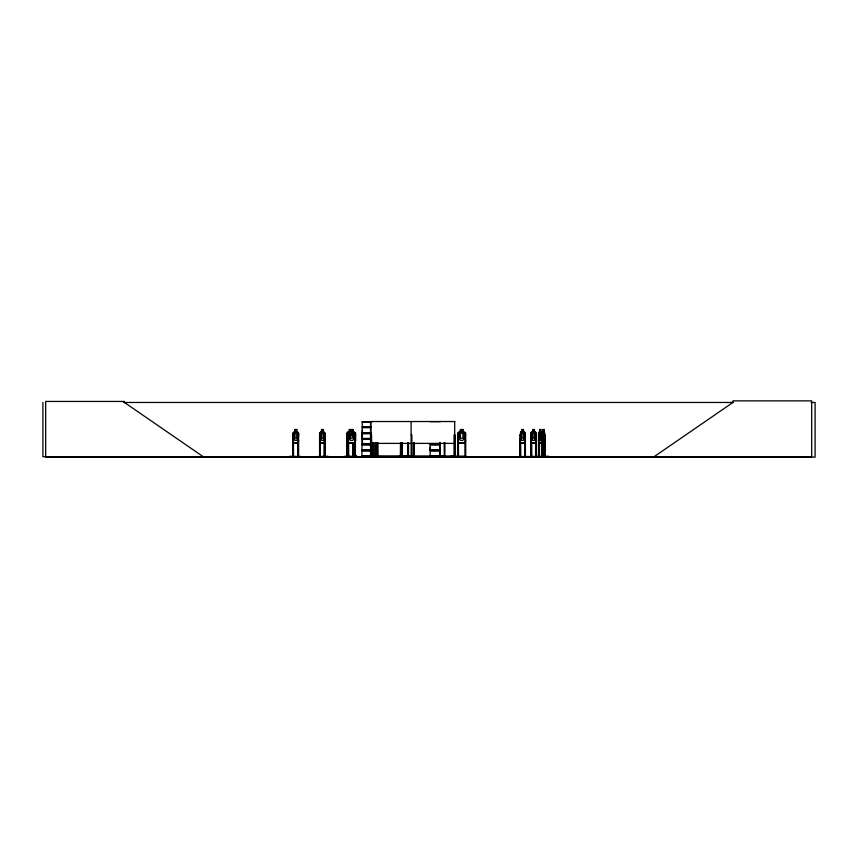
<?xml version="1.0" encoding="UTF-8"?>
<svg xmlns="http://www.w3.org/2000/svg" width="858" height="858" viewBox="0 0 858 858"><rect width="100%" height="100%" fill="white"/><g stroke="black" fill="none" stroke-linecap="round" stroke-linejoin="round"><path stroke-width="1.29" d="M370.967 432.711L362.237 432.711L362.248 430.201M440.379 449.914L430.148 449.914L430.158 447.404M450.74 456.263L464.843 456.102M542.385 440.39L542.546 443.06L544.465 443.06L544.626 440.379M544.465 443.06L544.733 440.39M538.459 456.66L538.534 433.172L539.703 432.218M541.387 443.06L541.891 440.39L541.441 443.06L538.856 443.06M542.256 456.66L542.631 432.218M540.862 432.218L538.878 443.06L538.567 440.379L538.985 442.975L541.495 442.975M321.621 432.218L320.366 432.218L319.809 433.172L320.345 443.06L324.496 443.06L325.096 433.161L323.284 432.218M324.496 443.06L325.096 440.39M523.401 432.218L524.603 432.218L525.214 433.161L524.549 443.06L520.474 443.06L519.937 440.39M535.51 443.06L536.164 440.39M293.018 440.39L293.608 443.06L298.058 443.06L298.638 433.161L297.973 432.218L296.75 432.218M298.058 443.06L298.702 440.39M443.425 456.606L431.885 456.563L444.112 456.102M316.441 456.606L328.078 456.263M289.811 456.263L301.49 456.563M367.91 456.606L380.416 456.606M373.509 456.617L373.509 442.707M349.292 429.611L352.917 429.611L352.917 432.303L354.193 433.204L354.193 438.224L352.917 440.379L350.514 440.379L349.238 438.224L349.217 429.526L353.003 429.526L353.003 432.218L354.654 432.218L355.566 433.161L355.566 440.39L354.601 442.975L347.672 442.975M354.654 443.06L355.566 440.39M465.712 440.39L464.789 443.06L458.526 443.06L457.7 440.39M344.68 456.263L356.789 456.263L351.898 456.617M538.567 433.215L538.963 432.218M370.023 455.877L370.109 456.671L370.441 455.877M410.982 456.563L411.003 455.877M436.786 456.263L436.915 455.877M320.431 432.218L319.873 433.215L319.787 456.671M520.72 455.877L519.916 455.877L519.916 456.671L520.559 432.218M531.51 432.218L530.952 433.215L531.542 432.303M539.661 432.303L539.189 456.671M293.243 434.813L293.125 456.671L293.018 433.172L293.651 432.303L298.005 432.303M347.029 433.215L347.715 432.303M347.898 456.671L347.844 433.172L348.68 432.218M347.865 433.172L348.723 432.303M361.904 456.671L362.033 433.172L362.891 432.218M348.187 433.204L349.345 432.303M349.238 433.204L350.514 432.303L350.493 429.611M654.161 456.671L732.925 402.466L732.925 400.868L811.679 400.868L811.679 456.671L42.9 456.671L42.9 402.466M123.423 402.466L733.333 402.466M811.078 402.466L815.1 402.466L815.1 457.132L45.667 457.132L45.667 401.437L124.431 401.437L124.431 402.466L203.185 456.671M454.826 421.525L370.527 421.525L370.549 456.628M362.226 421.643L372.479 421.643M430.148 421.643L440.39 421.643M370.978 421.836L362.226 421.825L362.248 426.683L370.967 426.683M362.248 422.136L370.956 422.136M362.162 427.037L371.021 427.037M362.162 427.348L371.021 427.348M370.967 427.692L362.237 427.692L362.237 432.711M296.814 429.526L294.852 429.526L294.852 432.218M534.437 429.526L532.625 429.526L532.689 432.303L531.821 433.204L531.821 438.224L532.689 440.379L534.309 440.379L535.178 438.224L534.362 429.526L534.437 432.218L535.553 432.218M540.797 429.526L539.628 429.526L539.746 432.303M542.717 438.224L543.114 440.379L543.843 440.379L543.951 429.526L543.082 429.526L542.717 433.204L542.749 456.671L542.857 442.524M294.916 429.611L296.75 429.611M321.611 429.611L323.294 429.611M462.955 429.611L460.456 429.611L460.456 432.303L459.116 433.204L459.116 438.224L460.456 440.379L462.945 440.379L464.275 438.224L464.275 433.204L462.945 432.303L463.041 429.526L460.36 429.526L460.36 432.218L458.547 432.218L457.7 433.172L457.582 456.671M521.728 429.611L523.412 429.611M532.689 429.611L534.373 429.611M539.661 429.611L540.765 429.611M543.114 429.611L543.929 429.611M294.916 432.218L293.565 432.218L293.018 433.172M463.03 432.218L464.768 432.218L465.712 433.161L465.712 456.671M520.484 432.218L521.739 432.218M531.445 432.218L532.7 432.218M540.722 432.218L541.859 433.204L541.784 456.671M542.546 432.218L543.168 432.218M543.865 432.218L544.712 433.204L544.744 456.671M320.388 432.303L324.453 432.303L325.032 433.204L325.021 456.671M347.672 432.303L354.622 432.303M458.59 432.303L464.736 432.303M520.516 432.303L524.57 432.303M531.467 432.303L535.531 432.303M538.899 432.303L541.495 432.303M542.567 432.303L544.444 432.303L544.626 433.204M362.162 433.065L371.021 433.065M541.891 433.161L541.377 432.218M362.162 433.376L371.021 433.376M362.237 433.73L370.967 433.73M347.865 434.459L355.566 434.459M298.573 434.813L297.855 434.813L297.79 456.671M324.27 434.813L324.968 434.813M355.448 434.813L354.654 434.813L354.654 456.671L354.569 455.877L355.523 455.877L355.523 456.671M361.99 434.813L362.73 434.813M370.527 434.813L371.568 434.813L371.621 456.671M411.089 434.813L411.84 434.813L411.915 456.671M457.657 434.813L458.429 434.813L458.483 456.671M465.658 434.813L464.886 434.813L464.972 456.671M519.969 434.813L520.667 434.813M530.93 434.813L531.628 434.813M538.599 434.813L539.156 434.813M347.865 435.714L355.566 435.714M362.248 438.438L370.956 438.438M370.978 438.577L362.151 438.738L370.978 438.835M362.226 439.039L370.978 439.039M362.248 439.339L370.956 439.339M319.809 440.39L320.42 443.06M535.574 443.06L531.424 443.06L530.963 440.39M293.586 442.975L298.005 442.975M320.388 442.975L324.453 442.975M458.59 442.975L464.736 442.975M520.516 442.975L524.57 442.975M531.467 442.975L535.531 442.975M542.567 442.975L544.444 442.975M354.686 443.06L347.619 443.06L346.9 440.39M370.527 443.393L454.826 443.393M362.237 443.876L372.469 443.876M430.148 443.876L440.379 443.876M362.162 444.229L372.533 444.229M430.083 444.229L440.454 444.229M362.162 444.541L372.533 444.541M430.083 444.541L440.454 444.541M362.237 444.894L372.469 444.894M440.379 444.894L430.148 444.894L430.148 449.914M362.237 449.914L372.469 449.914M362.162 450.268L372.533 450.268M430.083 450.268L440.454 450.268M362.162 450.579L372.533 450.579M430.083 450.579L440.454 450.579M362.237 450.922L372.469 450.922M440.379 450.922L430.148 450.922L430.148 455.77L440.39 455.78M362.248 455.641L372.458 455.641M430.158 455.641L440.369 455.641M372.479 455.77L362.215 455.973M292.642 455.877L293.511 455.877M297.78 455.877L298.648 455.877L298.638 456.671M324.217 455.877L325.032 455.877M346.729 455.877L348.584 455.877M353.013 455.877L353.946 455.877M361.904 455.877L455.469 455.995L455.469 456.671L455.244 455.995M457.582 455.877L458.515 455.877M465.744 455.877L464.8 455.877L464.843 456.671M524.624 455.877L525.428 455.877M530.877 455.877L531.681 455.877M535.574 455.877L536.389 455.877L536.389 456.671L536.325 434.813L535.639 434.813L535.574 456.671M538.524 455.877L539.221 455.877M542.921 455.877L541.495 455.877L541.527 456.671M544.433 455.877L545.034 455.877M362.816 456.102L381.209 456.671M399.013 456.671L407.668 456.102M548.809 456.263L516.891 456.671M356.789 456.263L351.801 456.671M431.885 456.263L443.382 456.671M399.088 456.617L404.922 456.617L399.024 456.22M445.098 456.606L445.023 455.877M414.478 456.617L414.339 455.877M408.698 456.617L408.58 455.877M466.377 456.617L465.304 456.617M375.396 456.617L375.375 442.707M353.035 432.218L353.893 433.161M535.489 432.218L536.164 433.161L536.111 456.671M535.467 432.303L536.046 433.204M362.591 442.17L362.13 433.215M539.114 438.224L539.661 440.379L540.679 440.379L541.226 438.224L540.722 429.526M437.012 456.628L437.001 455.877M530.952 440.379L531.499 443.06M520.055 440.379L520.538 443.06M542.331 440.379L542.631 443.06M371.439 456.563L371.546 455.877M544.98 456.671L544.98 434.813L544.465 456.671M544.83 455.877L544.873 456.671M543.865 429.526L543.843 432.303M543.168 429.526L543.2 432.303M542.588 434.813L542.61 456.671M542.159 456.671L542.117 434.813L541.559 434.813L541.559 456.671M541.934 455.877L541.934 456.671M538.899 434.813L538.931 456.671M538.856 434.813L538.824 456.671M535.853 434.813L535.939 456.671M535.8 455.877L535.8 456.671M531.628 442.524L531.681 456.671M531.402 434.813L531.467 456.671M531.284 455.877L531.263 456.671M531.145 456.671L531.016 433.215L530.92 456.671M525.428 456.671L525.375 434.813L524.678 434.813L524.624 456.671M525.139 433.161L525.15 456.671M525.01 455.877L524.978 456.671M524.892 434.813L524.839 456.671M521.739 429.526L520.86 438.224L521.728 440.379L523.348 440.379L524.217 438.224L523.477 429.526L521.675 429.526L521.675 432.218M520.667 442.524L520.72 456.671M520.506 455.877L520.506 456.671M520.452 434.813L520.356 456.671L520.184 434.813M465.529 455.877L465.529 456.671M458.397 434.813L458.301 456.671M457.797 433.215L457.786 440.379M457.743 455.877L457.797 456.671M455.072 455.877L455.062 456.671L454.987 434.813L454.086 434.813L454 456.671M454.697 421.525L454.697 456.671M454.654 455.877L454.611 456.671M454.172 455.877L454.172 456.671M453.871 455.995L453.946 456.671M444.937 442.524L444.852 456.671M444.197 442.524L444.283 456.671M444.112 455.877L444.112 456.671M440.133 442.524L440.133 456.671M439.897 442.524L439.95 456.671M439.693 455.877L439.779 456.671M439.639 456.102L439.639 456.671M439.446 455.877L439.414 456.671M437.741 456.102L437.741 456.671L437.569 455.877M435.843 455.877L435.885 456.671M435.607 455.877L435.66 456.671M435.489 455.877L435.521 456.671M435.349 455.877L435.349 456.671M435.188 455.877L435.178 456.671M414.264 442.707L414.264 456.671M413.61 455.877L413.599 456.671M413.513 442.707L413.438 456.671M411.743 455.877L411.754 456.671M411.089 421.525L411.186 456.671M408.494 442.524L408.494 456.671M407.754 442.524L407.668 456.671M404.268 455.995L404.268 456.671M402.981 455.995L402.981 456.671M401.973 442.707L401.973 456.671M401.769 442.707L401.823 456.671M401.673 455.877L401.641 456.671M401.447 442.707L401.447 456.671M401.244 442.707L401.297 456.671L401.212 442.524M400.557 455.877L400.557 456.671M400.471 442.524L400.386 456.671M380.362 456.671L367.964 456.671M377.81 455.877L377.842 456.671L377.745 442.524M377.563 442.524L377.563 456.671M377.445 455.877L377.305 456.671M377.188 442.524L377.112 456.671M376.994 442.524L376.93 456.671M375.707 455.877L375.74 456.671M375.622 442.707L375.611 456.671M375.257 455.877L375.236 456.671M373.788 442.707L373.863 456.671M372.168 442.524L372.243 456.671M371.986 442.524L372.05 456.671M371.9 455.877L371.868 456.671M371.364 434.813L371.353 456.671M371.042 434.813L371.182 456.671M370.838 421.525L370.988 456.671M370.785 455.877L370.838 456.671M369.937 455.877L369.937 456.671M369.283 455.877L369.283 456.671M369.197 455.877L369.197 456.671M362.816 456.671L362.816 455.877L362.644 456.671M355.448 433.204L355.362 456.671M355.244 455.877L355.266 456.671M354.847 455.877L354.837 456.671M353.871 442.524L353.946 456.671M353.732 442.524L353.818 456.671M353.635 455.877L353.614 456.671M353.324 455.877L353.346 456.671M353.228 442.524L353.164 456.671M353.088 442.524L353.013 456.671M350.943 430.062L350.943 430.963L352.488 430.963L352.488 430.062L349.721 430.062L349.721 430.963M350.407 429.526L350.429 432.218L347.64 432.218L346.9 433.172L346.943 456.671M348.423 434.813L348.541 456.617L348.509 434.813L346.804 434.813L346.804 456.671M348.316 455.877L348.316 456.671M347.715 434.813L347.662 456.671M347.436 434.813L347.511 456.671M347.34 455.877L347.318 456.671M324.742 441.237L324.742 456.671L324.571 455.877M324.485 434.813L324.431 456.671M324.27 441.237L324.217 456.671M323.284 429.526L323.23 432.303M320.313 456.671L320.259 434.813L319.562 434.813L319.584 456.671M320.098 456.671L320.238 455.877L319.508 455.877L319.508 456.671M320.045 442.524L319.927 456.671M298.573 433.204L298.552 456.671M298.38 434.813L298.434 456.671M298.176 455.877L298.144 456.671M298.058 434.813L297.994 456.671M296.75 429.526L296.686 432.303L297.694 433.204L297.694 438.224L296.75 440.379L294.98 440.379L294.037 438.224L294.916 429.526M293.5 456.671L293.447 434.813L292.717 434.813L292.717 456.671M293.307 455.877L293.307 456.671M292.75 455.877L292.868 456.671M324.163 438.224L323.294 440.379L321.675 440.379L320.806 438.224L321.546 429.526L323.359 429.526L324.163 438.224M296.428 430.062L295.291 430.062L295.291 430.963L296.428 430.963L296.428 430.062M323.005 430.062L321.964 430.062L321.964 430.963L323.005 430.963L323.005 430.062M462.494 430.062L460.896 430.062L460.896 430.963L462.494 430.963L462.494 430.062M523.058 430.062L522.018 430.062L522.018 430.963L523.058 430.963L523.058 430.062M534.019 430.062L532.979 430.062L532.979 430.963L534.019 430.963L534.019 430.062M540.497 430.062L539.843 430.963L540.497 430.062M296.75 433.204L294.98 433.204L294.98 438.224L296.75 438.224L296.75 433.204M323.294 433.204L321.675 433.204L321.675 438.224L323.294 438.224L323.294 433.204M352.917 433.204L350.514 433.204L350.514 438.224L352.917 438.224L352.917 433.204M462.945 433.204L460.456 433.204L460.456 438.224L462.945 438.224L462.945 433.204M523.348 433.204L521.728 433.204L521.728 438.224L523.348 438.224L523.348 433.204M534.309 433.204L532.689 433.204L532.689 438.224L534.309 438.224L534.309 433.204M540.679 433.204L539.661 433.204L539.661 438.224L540.679 438.224L540.679 433.204M543.843 433.204L543.114 433.204L543.114 438.224L543.843 438.224L543.843 433.204M347.865 440.39L348.638 443.06L347.865 440.39"/></g></svg>
